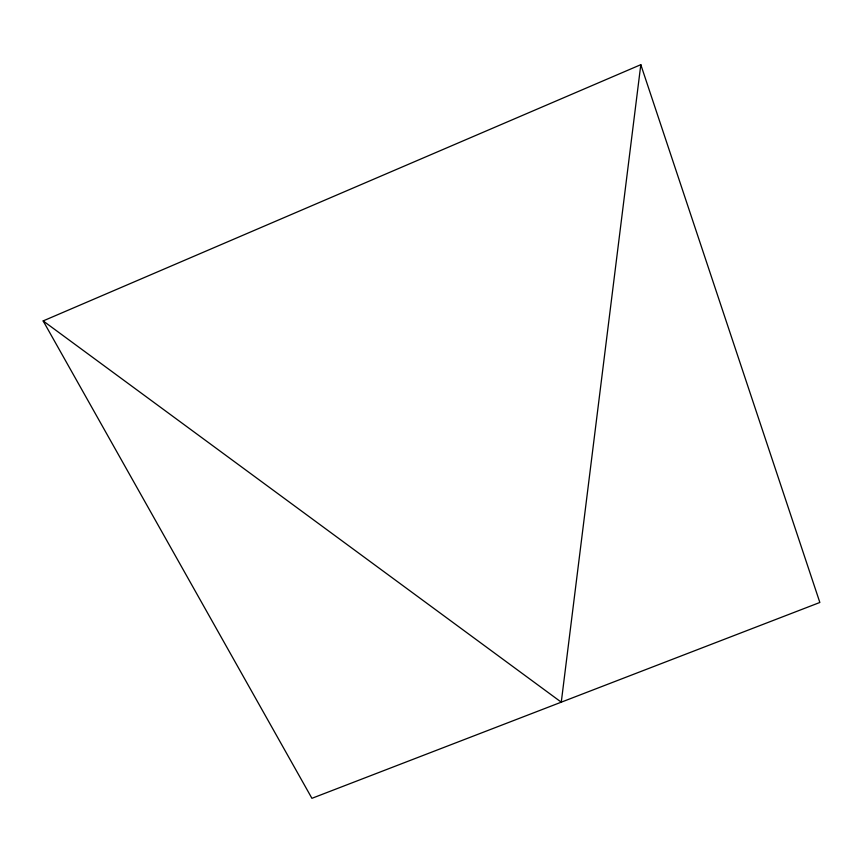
<?xml version="1.0" encoding="UTF-8"?>
<svg xmlns="http://www.w3.org/2000/svg" width="863" height="863" viewBox="0 0 863 863"><rect width="100%" height="100%" fill="white"/><g stroke="black" fill="none" stroke-linecap="round" stroke-linejoin="round"><path stroke-width="1.29" d="M640.81 64.682L561.274 702.169L43.15 320.917L640.81 64.682L819.85 602.471L311.921 798.318L43.15 320.917"/></g></svg>
